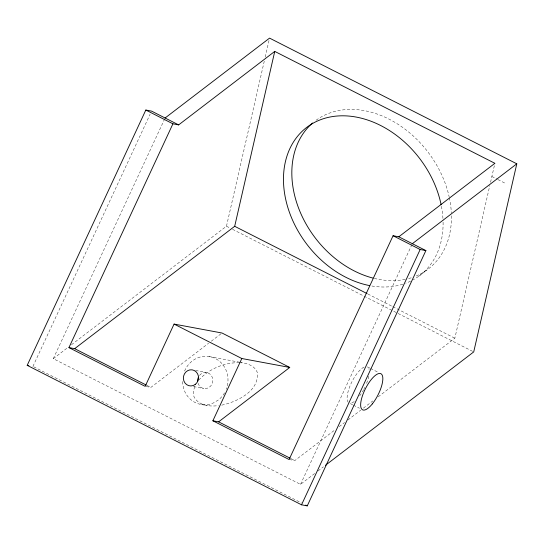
<?xml version="1.0" encoding="UTF-8"?>
<svg xmlns="http://www.w3.org/2000/svg" width="544" height="544" viewBox="0 0 544 544"><rect width="100%" height="100%" fill="white"/><g stroke="black" fill="none" stroke-linecap="round" stroke-linejoin="round"><path stroke-width="0.41" stroke-dasharray="2.72 2.04" d="M71.468 344.76L226.474 226.222L264.262 61.22M265.207 57.1L269.178 39.773M378.189 396.834L454.838 338.218L489.797 185.592M490.552 182.294L494.897 163.316M194.766 386.566L193.351 391.34L193.888 396.433C198.036 405.518 209.637 406.885 218.45 405.593M32.926 366.411L150.124 114.186M314.67 473.538L300.512 484.364L53.271 358.673L164.744 118.769M300.512 484.364L411.985 244.46M198.737 380.093C208.794 369.192 223.638 362.61 238.476 362.705M53.271 358.673L68.095 347.337M145.962 386.498L150.872 387.41L208.59 343.271M211.276 341.217L222.013 333.01M418.839 276.182L427.19 269.797M289.088 459.524L294.814 460.584L335.158 429.74M339.191 426.652L344.57 422.538M347.929 419.968L360.706 410.196M363.399 408.143L372.81 400.942M318.036 470.961L323.428 466.84M221.755 405.144C237.041 401.866 259.78 390.993 257.21 372.184C254.538 365.69 247.418 363.48 241.046 362.488M239.312 362.746L243.508 362.943M209.012 356.524L240.224 362.331M195.575 370.484L206.706 372.558M193.494 386.58L203.83 388.504M201.518 404.546L207.59 405.674M491.871 176.514L497.141 179.194M497.896 179.574L505.424 183.403M367.839 293.991L392.047 306.299M392.802 306.68L454.838 338.218M226.474 226.222L229.5 227.759M232.526 229.296L397.351 313.092M398.106 313.48L472.96 351.533M369.791 368.07L367.533 366.921A20.25 7.018 -63.1 0 1 369.097 369.512M370.539 368.451L378.821 372.66M350.384 403.628L352.641 404.777M353.396 405.158L359.414 408.218M147.098 385.492L150.872 387.41M291.04 458.667L294.814 460.584M33.68 366.799L301.22 502.806M451.445 215.818A93.16 70.856 52.6 0 1 415.473 276.284M411.196 277.814A93.16 70.856 52.6 0 1 408.258 278.65M405.26 279.344A93.16 70.856 52.6 0 1 374.34 278.426M316.084 120.244A93.16 70.856 52.6 0 1 393.72 121.666A93.16 70.856 52.6 0 1 449.16 196.819M449.324 197.588A93.16 70.856 52.6 0 1 451.343 212.826M443.088 222.21A93.16 70.856 52.6 0 1 413.195 279.779M410.543 281.153A93.16 70.856 52.6 0 1 405.708 283.22M402.839 284.199A93.16 70.856 52.6 0 1 371.226 285.899M441.436 206.278A93.16 70.856 52.6 0 1 443.047 220.714M368.798 376.224A20.25 7.018 -63.1 0 1 365.881 385.077M364.813 387.369A20.25 7.018 -63.1 0 1 364.045 388.878M363.644 389.626A20.25 7.018 -63.1 0 1 359.693 395.814M354.205 401.554A20.25 7.018 -63.1 0 1 350.676 403.199M348.194 402.268A20.25 7.018 -63.1 0 1 351.05 383.561A20.25 7.018 -63.1 0 1 364.657 366.853M184.572 371.035A24.303 22.678 -79.5 0 1 214.35 358.068A24.303 22.678 -79.5 0 1 226.25 389.3M224.55 392.863A24.303 22.678 -79.5 0 1 218.477 399.915L213.234 403.029A24.303 22.678 -79.5 0 1 183.974 389.592L182.634 383.466A24.303 22.678 -79.5 0 1 182.532 381.092M199.539 375.387A8.099 7.562 -79.5 0 1 211.154 375.285A8.099 7.562 -79.5 0 1 208.95 387.498A8.099 7.562 -79.5 0 1 198.104 383.364"/><path stroke-width="0.82" d="M274.747 51.401L178.65 124.889L172.924 123.821L68.938 347.602L74.664 348.67L234.688 226.304L274.747 51.401L494.897 163.316L398.8 236.803L393.074 235.736L289.088 459.524L212.881 420.784L241.815 358.516L289.748 367.445L218.606 421.845L212.881 420.784M165.097 118L269.552 38.121L516.8 163.812L473.722 351.914L325.448 465.297M398.8 236.803L425.891 250.58L307.265 505.879L301.539 504.812L27.2 365.344L145.826 110.044L151.552 111.112L178.65 124.889M289.748 367.445L222.013 333.01L174.073 324.081L145.146 386.342L68.938 347.602M301.539 504.812L420.165 249.512L425.891 250.58M412.345 243.692L516.8 163.812M27.2 365.344L28.839 365.65M145.826 110.044L172.924 123.821M393.074 235.736L420.165 249.512M234.688 226.304L367.084 293.604M174.073 324.081L241.815 358.516M74.664 348.67L146.343 385.111M218.606 421.845L290.285 458.286M305.755 505.111L307.265 505.879M372.905 278.066A93.16 70.856 52.6 0 1 298.901 208.91A93.16 70.856 52.6 0 1 312.596 123.005M369.56 285.593A93.16 70.856 52.6 0 1 284.104 189.91A93.16 70.856 52.6 0 1 349.425 116.124A93.16 70.856 52.6 0 1 441.13 204.748M197.71 381.31A8.099 7.562 -79.5 0 1 198.451 377.182M195.201 384.452A8.099 7.562 -79.5 0 0 194.269 370.512A8.099 7.562 -79.5 0 0 183.396 378.644A8.099 7.562 -79.5 0 0 195.201 384.452M372.314 403.893A20.25 7.018 -63.1 0 0 381.079 373.81A20.25 7.018 -63.1 0 0 361.862 397.637A20.25 7.018 -63.1 0 0 372.314 403.893"/></g></svg>
